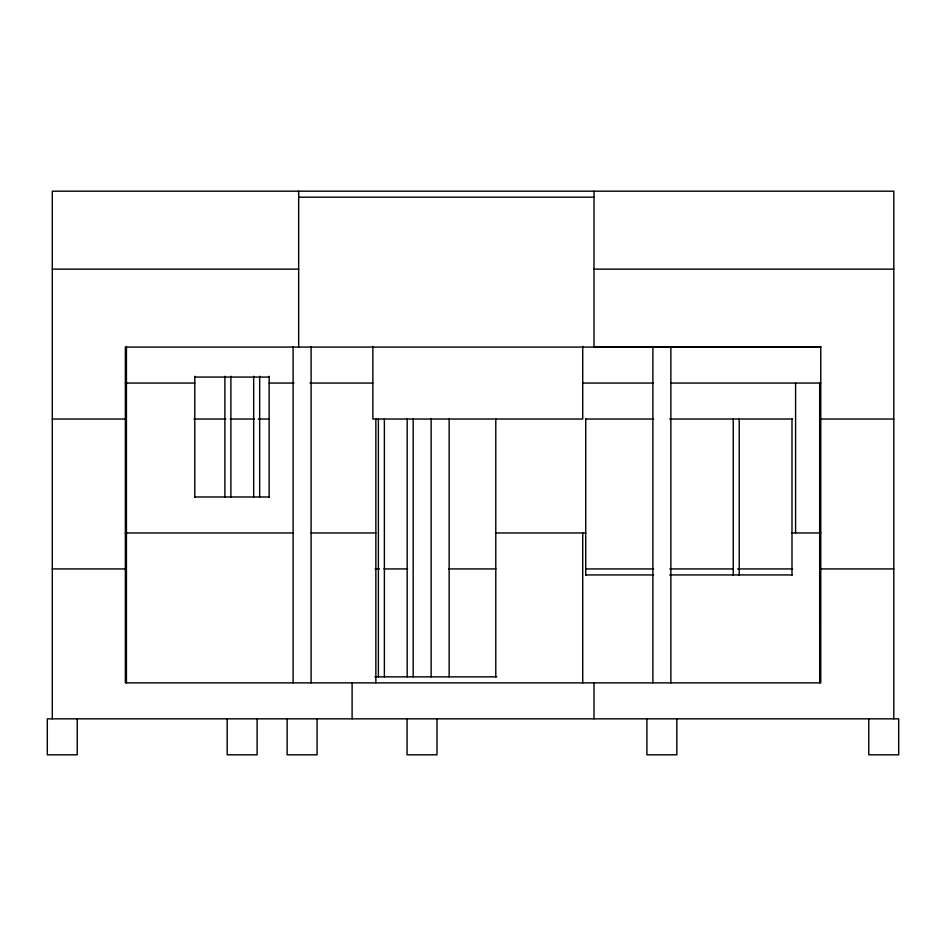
<?xml version="1.0" encoding="UTF-8"?>
<svg xmlns="http://www.w3.org/2000/svg" width="946" height="946" viewBox="0 0 946 946"><rect width="100%" height="100%" fill="white"/><g stroke="black" fill="none" stroke-linecap="round" stroke-linejoin="round"><path stroke-width="1.42" d="M298.664 197.182L594.005 197.182M52.302 269.137L298.664 269.137M594.005 269.137L893.804 269.137M194.781 377.064L269.137 377.064M125.357 383.059L126.433 383.059M126.835 383.059L194.781 383.059M269.137 383.059L293.97 383.059M310.04 383.059L372.866 383.059M582.724 383.059L653.26 383.059M670.809 383.059L820.773 383.059M52.302 419.031L125.357 419.031M193.977 419.031L225.739 419.031M230.174 419.031L254.474 419.031M258.234 419.031L269.22 419.031M585.68 419.031L653.615 419.031M669.709 419.031L792.441 419.031M820.75 419.031L893.804 419.031M194.781 496.981L269.137 496.981M125.357 532.965L126.433 532.965M126.823 532.965L293.343 532.965M311.021 532.965L375.858 532.965M495.787 532.965L585.728 532.965M791.991 532.965L819.378 532.965M819.674 532.965L820.75 532.965M52.302 568.936L125.357 568.936M375.042 568.936L379.452 568.936M383.875 568.936L407.631 568.936M448.735 568.936L495.917 568.936M585.68 568.936L653.615 568.936M669.851 568.936L733.375 568.936M737.62 568.936L792.441 568.936M820.75 568.936L893.804 568.936M585.728 574.932L653.497 574.932M669.709 574.932L791.991 574.932M374.864 676.863L496.827 676.863M893.804 718.842L893.804 191.187L52.302 191.187L52.302 718.842M868.771 718.842L868.771 754.813L898.7 754.813L898.7 718.842L47.3 718.842L47.3 754.813L77.229 754.813L77.229 718.842M820.773 346.413L820.75 682.87L125.357 682.87L125.357 347.076L820.868 347.076L594.005 347.277L594.005 191.187M819.674 383.059L819.674 682.87M795.586 383.059L795.586 532.965M791.991 418.983L791.991 575.286M739.228 418.983L739.228 575.286M733.233 418.983L733.233 575.286M676.839 718.842L676.839 754.813L646.91 754.813L646.91 718.842M670.868 346.78L670.868 682.87M652.882 346.78L652.882 682.87M594.005 682.87L594.005 718.842M585.728 418.983L585.728 575.286M582.724 346.413L582.724 419.031L372.866 419.031L372.866 346.413M582.724 532.965L582.724 682.87M495.787 418.983L495.787 676.863M449.149 418.983L449.149 676.863M436.993 718.842L436.993 754.813L407.064 754.813L407.064 718.842M431.151 418.522L431.151 676.863M413.166 418.983L413.166 676.863M407.17 418.983L407.17 676.863M384.383 418.983L384.383 676.863M378.388 418.983L378.388 676.863M375.858 418.983L375.858 682.87M352.101 682.87L352.101 718.842M317.076 718.842L317.076 754.813L287.146 754.813L287.146 718.842M311.104 346.78L311.104 682.87M298.664 191.187L298.664 347.076M293.118 346.78L293.118 682.87M269.137 376.248L269.137 497.253M259.665 376.248L259.665 497.088M257.111 718.842L257.111 754.813L227.182 754.813L227.182 718.842M253.67 376.248L253.67 497.088M230.883 376.248L230.883 497.253M224.888 376.248L224.888 497.253M194.781 376.248L194.781 497.253M126.433 346.413L126.433 682.87"/></g></svg>
